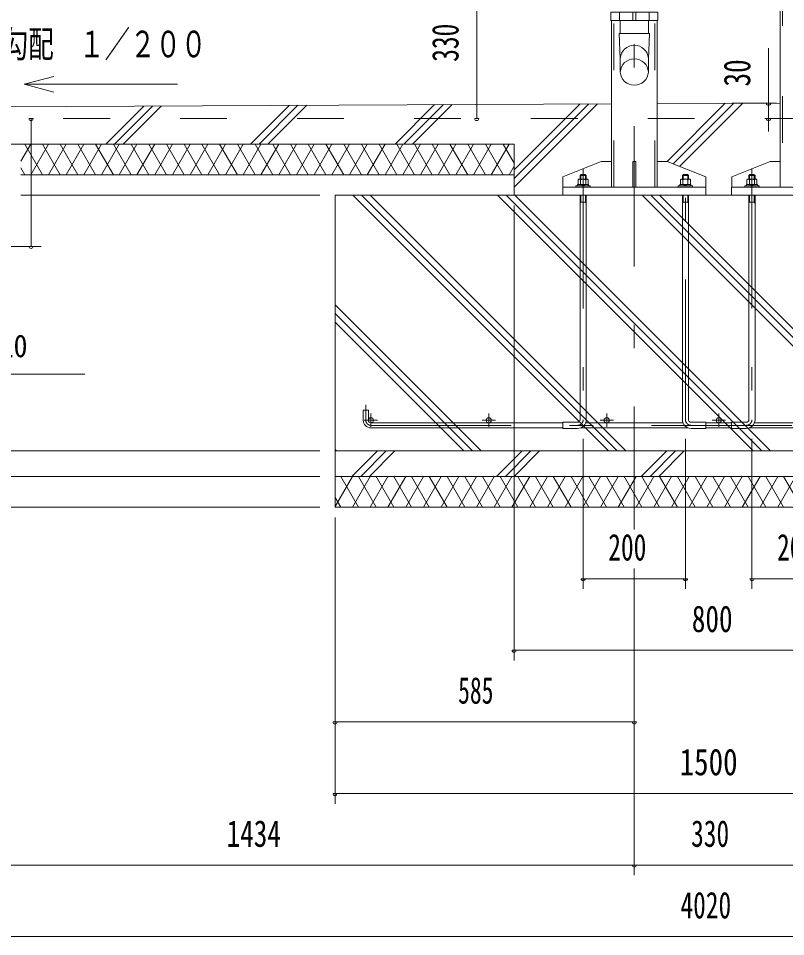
# Model space of a CAD drawing. Units: millimetres, scale not verified. Extents: x -34085 to 34091, y -14700 to 14700.
# Drawn here: x 19124 to 24374, y -4067 to 2219 of the extents above; entities that cross this region are included whole.
import ezdxf
from ezdxf.enums import TextEntityAlignment as Align

# ---------------------------------------------------------------- set-up
doc = ezdxf.new("R2010")
doc.units = ezdxf.units.MM
doc.header["$LTSCALE"] = 80
doc.linetypes.add('USER2', pattern=[10, 4, -6])
doc.linetypes.add('USER3', pattern=[24, 12, -5, 2, -5])
for name, color, linetype, lineweight in [('0-6_2-02BOLD', 7, 'Continuous', 18), ('0-7_2-12HIDDEN', 3, 'USER2', 18), ('0-8_2-22CENTER', 3, 'USER3', 18), ('0-9_2-42THIN', 4, 'Continuous', 18), ('0-A_2-52DIM', 3, 'Continuous', 18), ('0-B_2-62HATCH', 2, 'Continuous', 18)]:
    doc.layers.add(name, color=color, linetype=linetype, lineweight=lineweight)
doc.styles.add('ＭＳ ゴシック', font='')
doc.styles.get('ＭＳ ゴシック').set_extended_font_data('MS Gothic')

msp = doc.modelspace()

# ---------------------------------------------------------------- linework, layer by layer
at = {"layer": '0-6_2-02BOLD'}
for p, q in [((24337.92, 1063.9), (24337.92, 5687.41)), ((23182.91, 2204.9), (23182.91, 1063.9)), ((23236.97, 2204.9), (23236.97, 2260.9)), ((23242.56, 2115.78), (23242.56, 2204.9)), ((23328.16, 2204.9), (23328.16, 2260.9)), ((23349.52, 2260.9), (23349.52, 2204.9)), ((23435.06, 2204.9), (23435.06, 2115.78)), ((23440.66, 2204.9), (23440.66, 2260.9)), ((23494.76, 1063.9), (23494.76, 2204.9)), ((18475.77, 1610.84), (23182.92, 1634.25)), ((22516.35, 1007.9), (22516.35, 1357.9)), ((23328.34, 1238.9), (23328.34, 1063.9)), ((22516.34, 1147.9), (19140.67, 1147.9)), ((22850.42, 1063.9), (22850.42, 1133.9)), ((23674.85, 1149.98), (23667.84, 1142.98)), ((22971.67, 1082.45), (22971.67, 1114.29)), ((22978.35, 1071.95), (22988.85, 1082.45)), ((22999.35, 1082.45), (22988.85, 1071.95)), ((23006.03, 1114.29), (23006.03, 1082.45)), ((23671.67, 1082.45), (23671.67, 1114.29)), ((23688.84, 1071.95), (23678.34, 1082.45)), ((23688.84, 1082.45), (23699.34, 1071.95)), ((23706.02, 1114.29), (23706.02, 1082.45)), ((24094.85, 1071.95), (24094.85, 1063.9)), ((24126.67, 1114.29), (24126.67, 1082.45)), ((24133.35, 1071.95), (24143.85, 1082.45)), ((24154.34, 1082.45), (24143.85, 1071.95)), ((24161.03, 1082.45), (24161.03, 1114.29)), ((24181.48, 1071.95), (24181.48, 1082.45)), ((22967.85, -528.6), (22967.85, 1007.9)), ((23009.85, 1007.9), (23009.85, -528.6)), ((23667.84, -528.6), (23667.84, 1007.9)), ((23709.84, 1007.9), (23709.84, -528.6)), ((23828.84, 1007.9), (23828.84, 1063.9)), ((24122.85, 1007.9), (24122.85, -528.6)), ((24164.85, -528.6), (24164.85, 1007.9)), ((22967.85, 960.65), (23009.85, 960.65)), ((23667.84, 960.65), (23709.84, 960.65)), ((24122.85, 960.65), (24164.85, 960.65)), ((22848.85, -549.6), (21536.36, -549.6)), ((23006.02, -549.6), (23671.67, -549.6)), ((24003.85, -549.6), (23828.84, -549.6)), ((24826.68, -549.6), (24161.02, -549.6)), ((21536.36, -584.6), (22848.85, -584.6)), ((23707.24, -584.6), (22970.45, -584.6)), ((23828.84, -584.6), (24003.85, -584.6)), ((24003.85, -588.1), (24105.35, -588.1)), ((24125.45, -584.6), (24862.25, -584.6)), ((26541.35, -742.1), (21291.35, -742.1)), ((21291.35, -917.1), (26541.35, -917.1))]:
    msp.add_line(p, q, dxfattribs=at)
for points in [[(23177.32, 2260.9), (23177.32, 2204.9), (23500.37, 2204.9), (23500.37, 2260.9)], [(26541.35, -1127.1), (26541.35, 1007.9), (21291.35, 1007.9), (21291.35, -1127.1)]]:
    msp.add_lwpolyline(points, close=True, dxfattribs=at)
for points in [[(23435.08, 1851.51), (23435.08, 1941.96), (23442.07, 2115.79), (23235.57, 2115.79), (23242.58, 1941.96), (23242.58, 1851.51)], [(24337.92, 1635.81), (23916.35, 1637.9), (23494.77, 1635.81)], [(22516.34, 1357.9), (18687.25, 1357.9), (18687.25, 272.9), (17952.24, 272.9), (17952.24, 1357.9), (16881.34, 1357.9)], [(22850.42, 1133.9), (23112.92, 1238.9), (23182.92, 1238.9)], [(23349.35, 1063.9), (23349.35, 1238.9), (23328.34, 1238.9)], [(23494.77, 1238.9), (23564.78, 1238.9), (23827.28, 1133.9), (23827.28, 1063.9)], [(24005.43, 1063.9), (24005.43, 1133.9), (24267.92, 1238.9), (24337.92, 1238.9)], [(22967.85, 1142.98), (22974.85, 1149.98), (23002.86, 1149.98), (23009.85, 1142.98)], [(22967.85, 1117.45), (22967.85, 1142.98), (23009.85, 1142.98), (23009.85, 1117.45)], [(23667.84, 1117.45), (23667.84, 1142.98), (23709.84, 1142.98), (23709.84, 1117.45)], [(23674.85, 1149.98), (23702.84, 1149.98), (23709.84, 1142.98)], [(24164.85, 1117.45), (24164.85, 1142.98), (24157.85, 1149.98), (24129.85, 1149.98), (24122.85, 1142.98)], [(24164.85, 1142.98), (24122.85, 1142.98), (24122.85, 1117.45)], [(23037.85, 1063.9), (23037.85, 1071.95), (22939.85, 1071.95), (22939.85, 1063.9)], [(22951.22, 1071.95), (22951.22, 1082.45), (23026.48, 1082.45), (23026.48, 1071.95)], [(23023.2, 1082.45), (23023.2, 1114.29), (23017.72, 1117.45), (22959.98, 1117.45), (22954.49, 1114.29), (22954.49, 1082.45)], [(23737.84, 1063.9), (23737.84, 1071.95), (23639.85, 1071.95), (23639.85, 1063.9)], [(23651.23, 1071.95), (23651.23, 1082.45), (23726.47, 1082.45), (23726.47, 1071.95)], [(23723.2, 1082.45), (23723.2, 1114.29), (23717.72, 1117.45), (23659.98, 1117.45), (23654.5, 1114.29), (23654.5, 1082.45)], [(24094.85, 1071.95), (24192.84, 1071.95), (24192.84, 1063.9)], [(24181.48, 1082.45), (24106.22, 1082.45), (24106.22, 1071.95)], [(24109.5, 1082.45), (24109.5, 1114.29), (24114.97, 1117.45)], [(24114.97, 1117.45), (24172.73, 1117.45), (24178.2, 1114.29), (24178.2, 1082.45)], [(23828.84, 1063.9), (22848.85, 1063.9), (22848.85, 1007.9)], [(24983.85, 1063.9), (24003.85, 1063.9), (24003.85, 1007.9)], [(21483.85, -532.1), (21483.85, -462.1), (21518.85, -462.1), (21518.85, -532.1)], [(22950.35, -588.1), (22848.85, -588.1), (22848.85, -546.1), (22950.35, -546.1)], [(23727.34, -546.1), (23828.84, -546.1), (23828.84, -588.1), (23727.34, -588.1)], [(24105.35, -546.1), (24003.85, -546.1), (24003.85, -588.1)]]:
    msp.add_lwpolyline(points, dxfattribs=at)
for centre in [(21536.36, -532.1), (22343.1, -532.1), (23149.85, -532.1), (23916.35, -532.1)]:
    msp.add_circle(centre, 17.5, dxfattribs=at)
for centre, radius, start, end in [((23338.85, 1938.53), 96.43, 3.55867, 176.44133), ((23338.85, 1845.52), 96.43, 3.55867, 176.44133), ((23338.85, 1857.5), 96.44, 183.56303, 356.43697), ((22963.08, 1104.21), 13.24, 49.5701, 90), ((22988.85, 1069.23), 48.23, 69.13593, 110.86406), ((23014.62, 1104.21), 13.24, 90, 130.42989), ((23663.08, 1104.21), 13.24, 49.57011, 90), ((23688.84, 1069.23), 48.23, 69.13594, 110.86407), ((23714.61, 1104.21), 13.24, 90, 130.4299), ((24118.08, 1104.21), 13.24, 49.5701, 90), ((24143.85, 1069.23), 48.23, 69.13593, 110.86406), ((24169.62, 1104.21), 13.24, 90, 130.42989), ((21536.36, -532.1), 52.5, 180, 270), ((22950.35, -528.6), 59.5, 270, 0), ((22950.35, -528.6), 17.5, 270, 0), ((23727.34, -528.6), 59.5, 180, 270), ((23727.34, -528.6), 17.5, 180, 270), ((24105.35, -528.6), 59.5, 270, 0), ((24105.35, -528.6), 17.5, 270, 0)]:
    msp.add_arc(centre, radius, start, end, dxfattribs=at)
at = {"layer": '0-7_2-12HIDDEN'}
for p, q in [((24352.63, 5687.41), (24352.63, 1063.9)), ((23197.62, 1063.9), (23197.62, 2204.9)), ((23480.06, 1063.9), (23480.06, 2204.9)), ((30951.34, 1532.9), (16881.34, 1532.9))]:
    msp.add_line(p, q, dxfattribs=at)
at = {"layer": '0-8_2-22CENTER'}
for p, q in [((23338.85, 7241.41), (23338.85, -1281.07)), ((22988.85, 1191.98), (22988.85, -528.6)), ((23688.84, -528.6), (23688.84, 1191.98)), ((24143.85, 1191.98), (24143.85, -528.6)), ((21501.35, -532.1), (21501.35, -427.1)), ((21536.36, -486.6), (21536.36, -577.6)), ((22343.1, -577.6), (22343.1, -486.6)), ((23149.85, -577.6), (23149.85, -486.6)), ((23916.35, -486.6), (23916.35, -577.6)), ((21581.85, -532.1), (21490.85, -532.1)), ((22388.6, -532.1), (22297.6, -532.1)), ((23104.34, -532.1), (23195.34, -532.1)), ((23961.85, -532.1), (23870.85, -532.1)), ((21536.36, -567.1), (26296.35, -567.1))]:
    msp.add_line(p, q, dxfattribs=at)
for centre, radius, start, end in [((21536.36, -532.1), 35, 180, 270), ((22950.35, -528.6), 38.5, 270, 0), ((23727.34, -528.6), 38.5, 180, 270), ((24105.35, -528.6), 38.5, 270, 0)]:
    msp.add_arc(centre, radius, start, end, dxfattribs=at)
at = {"layer": '0-9_2-42THIN'}
for p, q in [((22973.1, 1117.45), (22973.1, 1148.23)), ((23004.59, 1148.23), (23004.59, 1117.45)), ((23673.1, 1148.23), (23673.1, 1117.45)), ((23704.6, 1117.45), (23704.6, 1148.23)), ((24128.1, 1117.45), (24128.1, 1148.23)), ((24159.6, 1148.23), (24159.6, 1117.45))]:
    msp.add_line(p, q, dxfattribs=at)
for points in [[(22967.85, 951.56), (22973.1, 960.65), (22973.1, 1007.9)], [(23004.59, 1007.9), (23004.59, 960.65), (23009.85, 951.56)], [(23673.1, 1007.9), (23673.1, 960.65), (23667.84, 951.56)], [(23709.84, 951.56), (23704.6, 960.65), (23704.6, 1007.9)], [(24122.85, 951.56), (24128.1, 960.65), (24128.1, 1007.9)], [(24159.6, 1007.9), (24159.6, 960.65), (24164.85, 951.56)]]:
    msp.add_lwpolyline(points, dxfattribs=at)
at = {"layer": '0-A_2-52DIM'}
for p, q in [((22260.84, 2687.9), (22260.84, 1532.9)), ((24257.29, 1445.03), (24257.29, 2015.91)), ((19163.58, 1767.69), (20213.6, 1767.69)), ((24313.02, 1637.9), (24006.07, 1637.9)), ((24271.29, 1637.9), (24243.29, 1637.9)), ((19224.67, 1532.9), (19196.67, 1532.9)), ((19210.67, 657.9), (19210.67, 1532.9)), ((22274.84, 1532.9), (22246.84, 1532.9)), ((24271.29, 1532.9), (24243.29, 1532.9)), ((19140.67, 1007.9), (21186.34, 1007.9)), ((22516.35, 937.9), (22516.35, -2177.1)), ((18580.67, 657.9), (19280.67, 657.9)), ((19224.67, 657.9), (19196.67, 657.9)), ((17796.77, -217.1), (19579.75, -217.1)), ((22988.85, -658.44), (22988.85, -1687.1)), ((23688.84, -1687.1), (23688.84, -658.44)), ((24143.85, -658.44), (24143.85, -1687.1)), ((21186.34, -742.1), (15306.34, -742.1)), ((15306.34, -917.1), (21186.34, -917.1)), ((21186.34, -1127.1), (14326.34, -1127.1)), ((21291.35, -3157.1), (21291.35, -1197.1)), ((23338.85, -1547.1), (23338.85, -3647.1)), ((23002.85, -1617.1), (22974.85, -1617.1)), ((22988.85, -1617.1), (23688.84, -1617.1)), ((23702.84, -1617.1), (23674.84, -1617.1)), ((24157.85, -1617.1), (24129.85, -1617.1)), ((24143.85, -1617.1), (24843.84, -1617.1)), ((22530.35, -2107.1), (22502.35, -2107.1)), ((22516.35, -2107.1), (25316.34, -2107.1)), ((21305.35, -2597.1), (21277.35, -2597.1)), ((23338.85, -2597.1), (21291.35, -2597.1)), ((23352.84, -2597.1), (23324.84, -2597.1)), ((21305.35, -3087.1), (21277.35, -3087.1)), ((21291.35, -3087.1), (26541.35, -3087.1)), ((30951.35, -3577.1), (16881.36, -3577.1)), ((23352.84, -3577.1), (23324.84, -3577.1)), ((16881.36, -4067.1), (30951.35, -4067.1))]:
    msp.add_line(p, q, dxfattribs=at)
msp.add_lwpolyline([(19366.43, 1822.04), (19163.58, 1767.69), (19366.43, 1713.33)], dxfattribs=at)
for centre in [(24257.29, 1637.9), (19210.67, 1532.9), (22260.84, 1532.9), (24257.29, 1532.9), (19210.67, 657.9), (22988.85, -1617.1), (23688.84, -1617.1), (24143.85, -1617.1), (22516.35, -2107.1), (21291.35, -2597.1), (23338.84, -2597.1), (21291.35, -3087.1), (23338.84, -3577.1)]:
    msp.add_arc(centre, 14, 180, 0, dxfattribs=at)
at = {"layer": '0-B_2-62HATCH'}
for p, q in [((23961.72, 1637.68), (23562.95, 1238.9)), ((23605.9, 1222.45), (24020.83, 1637.38)), ((24079.93, 1637.09), (23648.32, 1205.48)), ((19722.16, 1357.9), (19982.58, 1618.33)), ((20042.28, 1618.63), (19781.55, 1357.9)), ((19840.94, 1357.9), (20101.98, 1618.93)), ((20977.49, 1623.28), (20712.1, 1357.9)), ((20771.5, 1357.9), (21037.18, 1623.58)), ((20830.9, 1357.9), (21096.87, 1623.88)), ((21702.06, 1357.9), (21972.38, 1628.23)), ((22032.07, 1628.53), (21761.46, 1357.9)), ((21820.84, 1357.9), (22091.77, 1628.83)), ((22516.34, 1063.45), (23086.67, 1633.77)), ((23026.97, 1633.48), (22516.34, 1122.85)), ((22516.34, 1182.24), (22967.29, 1633.18)), ((19208.05, 1357.9), (19140.67, 1241.2)), ((19288.87, 1147.9), (19167.64, 1357.9)), ((19208.05, 1147.9), (19329.3, 1357.9)), ((19288.88, 1357.9), (19410.12, 1147.9)), ((19450.53, 1357.9), (19329.3, 1147.9)), ((19531.36, 1147.9), (19410.12, 1357.9)), ((19450.53, 1147.9), (19571.78, 1357.9)), ((19531.36, 1357.9), (19652.62, 1147.9)), ((19693.02, 1357.9), (19571.78, 1147.9)), ((19773.85, 1147.9), (19652.62, 1357.9)), ((19693.02, 1147.9), (19814.27, 1357.9)), ((19773.85, 1357.9), (19895.1, 1147.9)), ((19935.51, 1357.9), (19814.27, 1147.9)), ((20016.34, 1147.9), (19895.1, 1357.9)), ((19935.51, 1147.9), (20056.75, 1357.9)), ((20016.34, 1357.9), (20137.58, 1147.9)), ((20178, 1357.9), (20056.75, 1147.9)), ((20258.83, 1147.9), (20137.58, 1357.9)), ((20178, 1147.9), (20299.24, 1357.9)), ((20258.83, 1357.9), (20380.06, 1147.9)), ((20420.48, 1357.9), (20299.24, 1147.9)), ((20501.31, 1147.9), (20380.06, 1357.9)), ((20420.48, 1147.9), (20541.72, 1357.9)), ((20501.31, 1357.9), (20622.55, 1147.9)), ((20662.97, 1357.9), (20541.72, 1147.9)), ((20743.8, 1147.9), (20622.55, 1357.9)), ((20662.97, 1147.9), (20784.21, 1357.9)), ((20865.04, 1147.9), (20743.8, 1357.9)), ((20905.47, 1357.9), (20784.21, 1147.9)), ((20865.05, 1357.9), (20986.3, 1147.9)), ((21026.69, 1357.9), (20905.47, 1147.9)), ((21107.52, 1147.9), (20986.3, 1357.9)), ((21026.69, 1147.9), (21147.94, 1357.9)), ((21107.53, 1357.9), (21228.77, 1147.9)), ((21269.19, 1357.9), (21147.94, 1147.9)), ((21350.02, 1147.9), (21228.77, 1357.9)), ((21269.19, 1147.9), (21390.43, 1357.9)), ((21350.02, 1357.9), (21471.26, 1147.9)), ((21511.67, 1357.9), (21390.43, 1147.9)), ((21592.51, 1147.9), (21471.26, 1357.9)), ((21511.68, 1147.9), (21632.92, 1357.9)), ((21592.51, 1357.9), (21713.74, 1147.9)), ((21754.16, 1357.9), (21632.92, 1147.9)), ((21835, 1147.9), (21713.74, 1357.9)), ((21754.16, 1147.9), (21875.4, 1357.9)), ((21835, 1357.9), (21956.23, 1147.9)), ((21996.66, 1357.9), (21875.4, 1147.9)), ((22077.48, 1147.9), (21956.23, 1357.9)), ((21996.66, 1147.9), (22117.89, 1357.9)), ((22077.48, 1357.9), (22198.73, 1147.9)), ((22239.14, 1357.9), (22117.89, 1147.9)), ((22319.98, 1147.9), (22198.73, 1357.9)), ((22239.14, 1147.9), (22360.37, 1357.9)), ((22319.98, 1357.9), (22441.2, 1147.9)), ((22481.62, 1357.9), (22360.37, 1147.9)), ((22516.34, 1227.77), (22441.2, 1357.9)), ((19140.67, 1194.6), (19167.64, 1147.9)), ((22481.62, 1147.9), (22516.34, 1208.04)), ((21412.1, 1007.9), (23162.1, -742.1)), ((23221.5, -742.1), (21471.49, 1007.9)), ((21530.9, 1007.9), (23280.9, -742.1)), ((24152.05, -742.1), (22402.05, 1007.9)), ((22461.45, 1007.9), (24211.44, -742.1)), ((24270.84, -742.1), (22520.85, 1007.9)), ((23392, 1007.9), (25142, -742.1)), ((25201.4, -742.1), (23451.39, 1007.9)), ((23510.79, 1007.9), (25260.79, -742.1)), ((22290.94, -742.1), (21291.35, 257.5)), ((21291.35, 198.1), (22231.56, -742.1)), ((22172.15, -742.1), (21291.35, 138.71)), ((21291.35, -732.45), (21301, -742.1)), ((21406.95, -917.1), (21581.96, -742.1)), ((21466.35, -917.1), (21641.36, -742.1)), ((21700.75, -742.1), (21525.75, -917.1)), ((22571.9, -742.1), (22396.9, -917.1)), ((22631.3, -742.1), (22456.3, -917.1)), ((22515.7, -917.1), (22690.7, -742.1)), ((23386.85, -917.1), (23561.85, -742.1)), ((23621.24, -742.1), (23446.25, -917.1)), ((23505.65, -917.1), (23680.65, -742.1)), ((21410.64, -917.1), (21291.35, -1123.72)), ((21451.05, -1127.1), (21329.82, -917.1)), ((21531.88, -917.1), (21410.64, -1127.1)), ((21572.3, -1127.1), (21451.05, -917.1)), ((21653.13, -917.1), (21531.88, -1127.1)), ((21572.3, -917.1), (21693.54, -1127.1)), ((21653.13, -1127.1), (21774.37, -917.1)), ((21814.79, -1127.1), (21693.54, -917.1)), ((21895.62, -917.1), (21774.37, -1127.1)), ((21814.79, -917.1), (21936.03, -1127.1)), ((21895.62, -1127.1), (22016.86, -917.1)), ((22057.28, -1127.1), (21936.03, -917.1)), ((22138.11, -917.1), (22016.86, -1127.1)), ((22057.28, -917.1), (22178.52, -1127.1)), ((22138.11, -1127.1), (22259.34, -917.1)), ((22299.76, -1127.1), (22178.51, -917.1)), ((22380.59, -917.1), (22259.35, -1127.1)), ((22299.76, -917.1), (22421.01, -1127.1)), ((22380.59, -1127.1), (22501.84, -917.1)), ((22421.01, -917.1), (22542.25, -1127.1)), ((22501.84, -1127.1), (22623.08, -917.1)), ((22663.5, -1127.1), (22542.25, -917.1)), ((22744.32, -917.1), (22623.08, -1127.1)), ((22663.5, -917.1), (22784.73, -1127.1)), ((22744.31, -1127.1), (22865.56, -917.1)), ((22905.98, -1127.1), (22784.73, -917.1)), ((22986.82, -917.1), (22865.56, -1127.1)), ((22905.98, -917.1), (23027.22, -1127.1)), ((22986.82, -1127.1), (23108.05, -917.1)), ((23148.47, -1127.1), (23027.22, -917.1)), ((23229.3, -917.1), (23108.05, -1127.1)), ((23148.47, -917.1), (23269.72, -1127.1)), ((23229.3, -1127.1), (23350.54, -917.1)), ((23390.95, -1127.1), (23269.72, -917.1)), ((23471.79, -917.1), (23350.53, -1127.1)), ((23512.19, -1127.1), (23390.95, -917.1)), ((23593.03, -917.1), (23471.79, -1127.1)), ((23633.44, -1127.1), (23512.19, -917.1)), ((23714.27, -917.1), (23593.03, -1127.1)), ((23633.44, -917.1), (23754.68, -1127.1)), ((23714.27, -1127.1), (23835.51, -917.1)), ((23875.93, -1127.1), (23754.68, -917.1)), ((23956.76, -917.1), (23835.51, -1127.1)), ((23875.93, -917.1), (23997.18, -1127.1)), ((23956.76, -1127.1), (24078, -917.1)), ((24118.41, -1127.1), (23997.18, -917.1)), ((24199.24, -917.1), (24077.99, -1127.1)), ((24118.41, -917.1), (24239.66, -1127.1)), ((24199.24, -1127.1), (24320.48, -917.1)), ((24360.9, -1127.1), (24239.66, -917.1)), ((24441.73, -917.1), (24320.48, -1127.1)), ((24360.9, -917.1), (24482.15, -1127.1)), ((21329.82, -1127.1), (21291.35, -1060.47))]:
    msp.add_line(p, q, dxfattribs=at)

# ---------------------------------------------------------------- texts
at = {"layer": '0-A_2-52DIM', "color": 7, "style": 'ＭＳ ゴシック'}
for s, height, width, p in [('水勾配\u3000１／２００', 182.3, 0.7, (18843.74, 1897.56)), ('φ210', 155, 0.9, (18757.25, -147.1)), ('200', 182.3, 0.7, (23160.68, -1547.1)), ('200', 182.3, 0.7, (24315.68, -1547.1)), ('800', 182.3, 0.75, (23732.38, -2037.1)), ('585', 182.3, 0.65, (22133.25, -2527.1)), ('1500', 182.3, 0.8, (23648.97, -3017.1)), ('1434', 182.3, 0.75, (20548.62, -3507.1)), ('330', 182.3, 0.7, (23727.6, -3507.1)), ('4020', 182.3, 0.7, (23654.69, -3997.1))]:
    msp.add_text(s, height=height, dxfattribs=dict(at, width=width)).set_placement(p, align=Align.BOTTOM_LEFT)
for s, width, p in [('330', 0.7, (22190.84, 1921.65)), ('30', 0.75, (24187.29, 1752.26))]:
    msp.add_text(s, height=182.3, rotation=90, dxfattribs=dict(at, width=width)).set_placement(p, align=Align.BOTTOM_LEFT)

doc.saveas('drawing.dxf')
